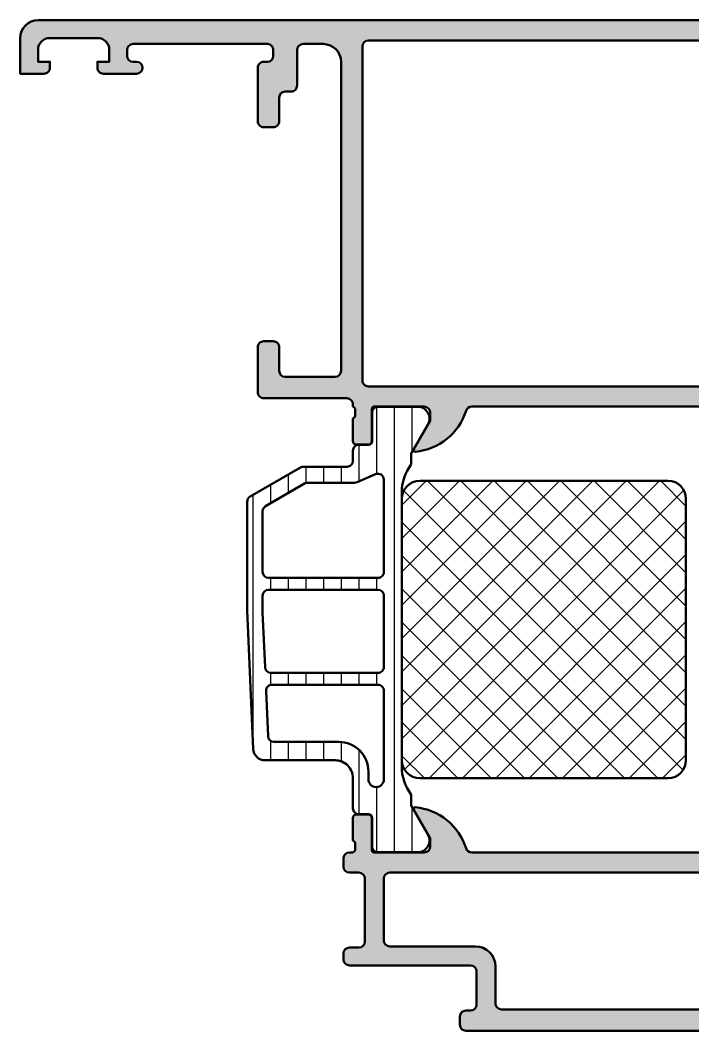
# Model space of a CAD drawing. Extents: x -30 to 73, y 0 to 85.
# Drawn here: x -30 to 26.6, y 0 to 85 of the extents above; entities that cross this region are included whole.
import ezdxf

# ---------------------------------------------------------------- set-up
doc = ezdxf.new("R2010")
doc.units = 0
for name, color, linetype, lineweight in [('0S-Alu contour', 7, 'Continuous', 50), ('0S-Alu hatch', 252, 'Continuous', 25), ('0S-Plastic contour', 254, 'Continuous', 50), ('0S-Plastic hatch', 253, 'Continuous', 25), ('0S-PT contour', 91, 'Continuous', 50), ('0S-PT hatch', 103, 'Continuous', 25)]:
    doc.layers.add(name, color=color, linetype=linetype, lineweight=lineweight)

# ---------------------------------------------------------------- blocks, each defined once
blk = doc.blocks.new('467820__588EFFDF_F673_4583_8885_4B1189F90CE8_')
at = {"layer": '0S-Alu hatch'}
h = blk.add_hatch(color=256, dxfattribs=at)
edge = h.paths.add_edge_path()
edge.add_line((49.89599783011553, 80.50272494180972), (49.29599783011552, 80.50272494180972))
edge.add_line((49.29599783011552, 80.50272494180972), (49.29599783011552, 82.00272494180972))
edge.add_arc((48.29599783011552, 82.00272494180972), 1, 0, 90)
edge.add_line((48.29599783011552, 83.00272494180972), (46.99599783011552, 83.00272494180972))
edge.add_arc((46.99599783011552, 82.00272494180972), 1, 90, 180)
edge.add_line((45.99599783011552, 82.00272494180972), (45.99599783011552, 76.00272494180972))
edge.add_arc((46.52099783011553, 75.50272494180972), 0.7250000000000041, 136.3971810272967, 223.6028189727033)
edge.add_line((45.99599783011552, 75.00272494180972), (45.99599783011552, 68.00272494180972))
edge.add_arc((46.99599783011552, 68.00272494180972), 1, 180, 270)
edge.add_line((46.99599783011552, 67.00272494180972), (48.29599783011552, 67.00272494180972))
edge.add_arc((48.29599783011552, 68.00272494180972), 1, 270, 360)
edge.add_line((49.29599783011552, 68.00272494180972), (49.29599783011552, 70.50272494180972))
edge.add_line((49.29599783011552, 70.50272494180972), (49.79599783011554, 70.50272494180972))
edge.add_ellipse((49.79599783011554, 69.50272494180973), major_axis=(-0.9999999999999857, 0), ratio=1, start_angle=180, end_angle=270.0000000000004, ccw=False)
edge.add_line((50.79599783011554, 69.50272494180972), (50.79599783011554, 64.00272494180972))
edge.add_ellipse((50.29599783011555, 64.0027249418097), major_axis=(-0.4999999999999929, 0), ratio=1, start_angle=89.9999999999992, end_angle=180, ccw=False)
edge.add_line((50.29599783011554, 63.50272494180972), (49.79599783011554, 63.50272494180972))
edge.add_ellipse((49.79599783011552, 64.00272494180972), major_axis=(-0.5, 0), ratio=1, start_angle=0, end_angle=90.00000000000159, ccw=False)
edge.add_line((49.29599783011552, 64.00272494180972), (49.29599783011553, 65.00272494180972))
edge.add_arc((48.79599783011554, 65.00272494180972), 0.5, 0, 90)
edge.add_line((48.79599783011554, 65.50272494180972), (46.49599783011552, 65.50272494180972))
edge.add_arc((46.49599783011552, 65.00272494180972), 0.5, 90, 180)
edge.add_line((45.99599783011552, 65.00272494180972), (45.99599783011552, 52.50272494180972))
edge.add_arc((46.09599783011553, 52.21988222933511), 0.2999999999999889, 109.4712206344931, 180)
edge.add_line((45.79599783011555, 52.21988222933511), (45.79599783011552, 51.78556765428435))
edge.add_arc((46.09599783011553, 51.78556765428435), 0.3000000000000043, 180, 250.5287793655078)
edge.add_line((45.99599783011552, 51.50272494180973), (45.99599783011552, 49.60272494180976))
edge.add_ellipse((45.6959978301155, 49.60272494180975), major_axis=(-0.3000000000000256, 0), ratio=1, start_angle=89.99999999999733, end_angle=180, ccw=False)
edge.add_line((45.69599783011549, 49.30272494180973), (44.70599783011556, 49.30272494180973))
edge.add_ellipse((44.70599783011555, 49.60272494180975), major_axis=(-0.3000000000000256, 0), ratio=1, start_angle=0, end_angle=90.00000000000267, ccw=False)
edge.add_line((44.40599783011552, 49.60272494180976), (44.40599783011552, 52.30272494180972))
edge.add_arc((44.20599783011552, 52.30272494180972), 0.2000000000000028, 0, 90)
edge.add_line((44.20599783011552, 52.50272494180973), (39.99599783011554, 52.50272494180972))
edge.add_arc((39.99599783011554, 52.00272494180971), 0.5, 90, 180)
edge.add_line((39.49599783011554, 52.00272494180971), (39.49599783011554, 51.30272494180973))
edge.add_line((39.49599783011554, 51.30272494180973), (40.8774932877379, 48.90990461878216))
edge.add_ellipse((40.75787804546723, 48.84084472645803), major_axis=(-0.1381197846482964, 0), ratio=1, start_angle=84.37742244920759, end_angle=209.9999999999931, ccw=False)
edge.add_ellipse((41.23422107128934, 53.67933380365755), major_axis=(-5.000000000000021, 0), ratio=1, start_angle=17.74841635607038, end_angle=84.3774224492065, ccw=False)
edge.add_arc((35.99599783011554, 52.00272494180971), 0.4999999999999926, 17.74841635607056, 90)
edge.add_line((35.99599783011554, 52.50272494180971), (7.995997830115516, 52.50272494180972))
edge.add_arc((7.995997830115516, 52.00272494180971), 0.5, 90, 162.2515836439297)
edge.add_ellipse((2.757774588941701, 53.67933380365752), major_axis=(-5.000000000000008, 0), ratio=1, start_angle=95.62257755079372, end_angle=162.2515836439301, ccw=False)
edge.add_ellipse((3.23411761476381, 48.840844726458), major_axis=(-0.1381197846483023, 0), ratio=1, start_angle=-30.000000000005286, end_angle=95.6225775507944, ccw=False)
edge.add_line((3.11450237249315, 48.90990461878216), (4.495997830115509, 51.30272494180971))
edge.add_line((4.495997830115509, 51.30272494180971), (4.495997830115509, 52.00272494180971))
edge.add_arc((3.995997830115509, 52.00272494180971), 0.5, 0, 90)
edge.add_line((3.995997830115509, 52.50272494180972), (-0.2140021698845196, 52.50272494180972))
edge.add_arc((-0.2140021698845196, 52.30272494181203), 0.1999999999976865, 90, 180)
edge.add_line((-0.4140021698822061, 52.30272494181203), (-0.4140021698846291, 49.60272494181207))
edge.add_ellipse((-0.714002169884668, 49.6027249418121), major_axis=(-0.300000000000039, 0), ratio=1, start_angle=89.99999999999989, end_angle=180, ccw=False)
edge.add_line((-0.7140021698846688, 49.30272494181206), (-1.704002169884606, 49.30272494181209))
edge.add_ellipse((-1.704002169884581, 49.60272494181214), major_axis=(-0.300000000000054, 0), ratio=1, start_angle=0, end_angle=89.99999999999528, ccw=False)
edge.add_line((-2.004002169884632, 49.60272494181213), (-2.004002169884547, 51.5027249418121))
edge.add_arc((-2.104002169884548, 51.78556765428672), 0.2999999999999999, 289.471220634491, 360)
edge.add_line((-1.804002169884548, 51.78556765428672), (-1.804002169884515, 52.21988222933747))
edge.add_arc((-2.10400216988452, 52.2198822293375), 0.3000000000000043, 0, 70.52877936534881)
edge.add_line((-2.004002169883726, 52.50272494181184), (-2.004002169884483, 52.70272494180971))
edge.add_arc((-2.504002169884483, 52.70272494180971), 0.5, 0, 90)
edge.add_line((-2.504002169884483, 53.20272494180972), (-9.504002169884455, 53.20272494180972))
edge.add_ellipse((-9.50400216988448, 53.70272494180971), major_axis=(-0.4999999999999929, 0), ratio=1, start_angle=0, end_angle=90.00000000000279, ccw=False)
edge.add_line((-10.00400216988447, 53.70272494180972), (-10.00400216988447, 57.50272494180972))
edge.add_ellipse((-9.504002169884473, 57.50272494180972), major_axis=(-0.4999999999999965, 0), ratio=1, start_angle=269.9999999999996, end_angle=360, ccw=False)
edge.add_line((-9.504002169884467, 58.00272494180972), (-8.704002169884458, 58.00272494180972))
edge.add_ellipse((-8.704002169884454, 57.50272494180972), major_axis=(-0.4999999999999929, 0), ratio=1, start_angle=180, end_angle=270.0000000000004, ccw=False)
edge.add_line((-8.204002169884458, 57.50272494180972), (-8.204002169884458, 55.50272494180972))
edge.add_arc((-7.704002169884457, 55.50272494180972), 0.5, 180, 270)
edge.add_line((-7.704002169884457, 55.00272494180972), (-3.504002169884454, 55.00272494180972))
edge.add_arc((-3.504002169884454, 55.50272494180972), 0.5, 270, 360)
edge.add_line((-3.004002169884454, 55.50272494180972), (-3.004002169884454, 81.50272494180972))
edge.add_arc((-4.504002169884454, 81.50272494180972), 1.5, 0, 90)
edge.add_line((-4.504002169884454, 83.00272494180972), (-6.204002169884464, 83.00272494180972))
edge.add_arc((-6.204002169884464, 82.50272494180972), 0.5, 90, 180)
edge.add_line((-6.704002169884464, 82.50272494180972), (-6.704002169884464, 79.50272494180972))
edge.add_ellipse((-7.204002169884459, 79.50272494180972), major_axis=(-0.4999999999999947, 0), ratio=1, start_angle=89.99999999999937, end_angle=180, ccw=False)
edge.add_line((-7.204002169884464, 79.00272494180972), (-7.704002169884457, 79.00272494180972))
edge.add_arc((-7.704002169884457, 78.50272494180972), 0.5, 90, 180)
edge.add_line((-8.204002169884458, 78.50272494180972), (-8.204002169884458, 76.50272494180972))
edge.add_ellipse((-8.704002169884454, 76.50272494180972), major_axis=(-0.4999999999999965, 0), ratio=1, start_angle=89.9999999999996, end_angle=180, ccw=False)
edge.add_line((-8.704002169884458, 76.00272494180972), (-9.504002169884467, 76.00272494180972))
edge.add_ellipse((-9.504002169884473, 76.50272494180972), major_axis=(-0.5, 0), ratio=1, start_angle=0, end_angle=90.0000000000004, ccw=False)
edge.add_line((-10.00400216988447, 76.50272494180972), (-10.00400216988447, 81.00272494180972))
edge.add_ellipse((-9.504002169884473, 81.00272494180972), major_axis=(-0.4999999999999965, 0), ratio=1, start_angle=269.9999999999996, end_angle=360, ccw=False)
edge.add_line((-9.504002169884467, 81.50272494180972), (-9.204002169884465, 81.50272494180972))
edge.add_arc((-9.204002169884465, 82.00272494180972), 0.5, 270, 360)
edge.add_line((-8.704002169884465, 82.00272494180972), (-8.704002169884472, 82.50272494180972))
edge.add_arc((-9.204002169884465, 82.50272494180972), 0.4999999999999929, 0, 90)
edge.add_line((-9.204002169884465, 83.00272494180972), (-20.50400216988447, 83.00272494180972))
edge.add_arc((-20.50400216988447, 82.50272494180972), 0.5, 90, 180)
edge.add_line((-21.00400216988447, 82.50272494180972), (-21.00400216988447, 82.00272494180972))
edge.add_arc((-20.50400216988447, 82.00272494180972), 0.5, 180, 270)
edge.add_line((-20.50400216988447, 81.50272494180972), (-20.20400216988446, 81.50272494180972))
edge.add_ellipse((-20.20400216988446, 81.00272494180972), major_axis=(-0.5, 0), ratio=1, start_angle=90, end_angle=270, ccw=False)
edge.add_line((-20.20400216988446, 80.50272494180972), (-23.00400216988447, 80.50272494180972))
edge.add_ellipse((-23.00400216988447, 81.00272494180972), major_axis=(-0.5, 0), ratio=1, start_angle=0, end_angle=90.0000000000004, ccw=False)
edge.add_line((-23.50400216988447, 81.00272494180972), (-23.50400216988447, 81.50272494180972))
edge.add_line((-23.50400216988447, 81.50272494180972), (-22.50400216988447, 81.50272494180972))
edge.add_line((-22.50400216988447, 81.50272494180972), (-22.50400216988447, 82.50272494180972))
edge.add_arc((-23.50400216988447, 82.50272494180972), 1, 0, 90)
edge.add_line((-23.50400216988447, 83.50272494180972), (-27.50400216988448, 83.50272494180972))
edge.add_arc((-27.50400216988448, 82.50272494180972), 1, 90, 180)
edge.add_line((-28.50400216988447, 82.50272494180972), (-28.50400216988447, 81.50272494180972))
edge.add_line((-28.50400216988447, 81.50272494180972), (-27.50400216988448, 81.50272494180972))
edge.add_line((-27.50400216988448, 81.50272494180972), (-27.50400216988448, 81.00272494180972))
edge.add_ellipse((-28.00400216988447, 81.00272494180972), major_axis=(-0.4999999999999965, 0), ratio=1, start_angle=89.9999999999996, end_angle=180, ccw=False)
edge.add_line((-28.00400216988447, 80.50272494180972), (-30.00400216988448, 80.50272494180972))
edge.add_line((-30.00400216988448, 80.50272494180972), (-30.00400216988448, 83.50272494180972))
edge.add_ellipse((-28.50400216988447, 83.5027249418097), major_axis=(-1.500000000000007, 0), ratio=1, start_angle=270.0000000000003, end_angle=360, ccw=False)
edge.add_line((-28.50400216988447, 85.00272494180972), (50.99599783011552, 85.00272494180972))
edge.add_line((50.99599783011552, 85.00272494180972), (50.99599783011552, 81.6027249418097))
edge.add_line((50.99599783011552, 81.6027249418097), (49.89599783011553, 80.50272494180972))
edge = h.paths.add_edge_path()
edge.add_line((43.69599783011553, 83.30272494180971), (-0.7040021698844612, 83.30272494180971))
edge.add_arc((-0.7040021698844577, 82.80272494180973), 0.5, 90.0000000000004, 180)
edge.add_line((-1.204002169884457, 82.80272494180973), (-1.204002169884457, 54.70272494180971))
edge.add_arc((-0.7040021698844577, 54.70272494180971), 0.5, 180, 270.0000000000008)
edge.add_line((-0.7040021698844507, 54.2027249418097), (43.69599783011553, 54.20272494180972))
edge.add_arc((43.69599783011553, 54.70272494180971), 0.5, 270, 360)
edge.add_line((44.19599783011553, 54.70272494180971), (44.19599783011553, 82.80272494180973))
edge.add_arc((43.69599783011553, 82.80272494180973), 0.5, 0, 90)
at = {"layer": '0S-Alu contour', "color": 7}
for points in [[(-28.50400216988447, 85.00272494180972), (50.99599783011552, 85.00272494180972), (50.99599783011552, 81.6027249418097), (49.89599783011553, 80.50272494180972)], [(-28.00400216988447, 80.50272494180972), (-30.00400216988448, 80.50272494180972), (-30.00400216988448, 83.50272494180972)], [(-23.50400216988447, 83.50272494180972), (-27.50400216988448, 83.50272494180972)], [(43.69599783011553, 83.30272494180971), (-0.7040021698844612, 83.30272494180971)], [(-28.50400216988447, 82.50272494180972), (-28.50400216988447, 81.50272494180972), (-27.50400216988448, 81.50272494180972), (-27.50400216988448, 81.00272494180972)], [(-23.50400216988447, 81.00272494180972), (-23.50400216988447, 81.50272494180972), (-22.50400216988447, 81.50272494180972), (-22.50400216988447, 82.50272494180972)], [(-21.00400216988447, 82.50272494180972), (-21.00400216988447, 82.00272494180972)], [(-9.204002169884465, 83.00272494180972), (-20.50400216988447, 83.00272494180972)], [(-8.704002169884465, 82.00272494180972), (-8.704002169884472, 82.50272494180972)], [(-6.704002169884464, 82.50272494180972), (-6.704002169884464, 79.50272494180972)], [(-4.504002169884454, 83.00272494180972), (-6.204002169884464, 83.00272494180972)], [(-1.204002169884457, 82.80272494180973), (-1.204002169884457, 54.70272494180971)], [(44.19599783011553, 54.70272494180971), (44.19599783011553, 82.80272494180973)], [(48.29599783011552, 83.00272494180972), (46.99599783011552, 83.00272494180972)], [(45.99599783011552, 82.00272494180972), (45.99599783011552, 76.00272494180972)], [(49.89599783011553, 80.50272494180972), (49.29599783011552, 80.50272494180972), (49.29599783011552, 82.00272494180972)], [(-20.50400216988447, 81.50272494180972), (-20.20400216988446, 81.50272494180972)], [(-10.00400216988447, 76.50272494180972), (-10.00400216988447, 81.00272494180972)], [(-9.504002169884467, 81.50272494180972), (-9.204002169884465, 81.50272494180972)], [(-3.004002169884454, 55.50272494180972), (-3.004002169884454, 81.50272494180972)], [(-20.20400216988446, 80.50272494180972), (-23.00400216988447, 80.50272494180972)], [(-8.204002169884458, 78.50272494180972), (-8.204002169884458, 76.50272494180972)], [(-7.204002169884464, 79.00272494180972), (-7.704002169884457, 79.00272494180972)], [(-8.704002169884458, 76.00272494180972), (-9.504002169884467, 76.00272494180972)], [(45.99599783011552, 75.00272494180972), (45.99599783011552, 68.00272494180972)], [(49.29599783011552, 68.00272494180972), (49.29599783011552, 70.50272494180972), (49.79599783011554, 70.50272494180972)], [(50.79599783011554, 69.50272494180972), (50.79599783011554, 64.00272494180972)], [(46.99599783011552, 67.00272494180972), (48.29599783011552, 67.00272494180972)], [(48.79599783011554, 65.50272494180972), (46.49599783011552, 65.50272494180972)], [(45.99599783011552, 65.00272494180972), (45.99599783011552, 52.50272494180972)], [(49.29599783011552, 64.00272494180972), (49.29599783011553, 65.00272494180972)], [(50.29599783011554, 63.50272494180972), (49.79599783011554, 63.50272494180972)], [(-9.504002169884467, 58.00272494180972), (-8.704002169884458, 58.00272494180972)], [(-10.00400216988447, 53.70272494180972), (-10.00400216988447, 57.50272494180972)], [(-8.204002169884458, 57.50272494180972), (-8.204002169884458, 55.50272494180972)], [(-7.704002169884457, 55.00272494180972), (-3.504002169884454, 55.00272494180972)], [(-0.7040021698844507, 54.2027249418097), (43.69599783011553, 54.20272494180972)], [(-2.504002169884483, 53.20272494180972), (-9.504002169884455, 53.20272494180972)], [(-2.004002169883726, 52.50272494181184), (-2.004002169884483, 52.70272494180971)], [(-1.804002169884548, 51.78556765428672), (-1.804002169884515, 52.21988222933747)], [(-0.4140021698822061, 52.30272494181203), (-0.4140021698846291, 49.60272494181207)], [(3.995997830115509, 52.50272494180972), (-0.2140021698845196, 52.50272494180972)], [(3.11450237249315, 48.90990461878216), (4.495997830115509, 51.30272494180971), (4.495997830115509, 52.00272494180971)], [(35.99599783011554, 52.50272494180971), (7.995997830115516, 52.50272494180972)], [(39.49599783011554, 52.00272494180971), (39.49599783011554, 51.30272494180973), (40.8774932877379, 48.90990461878216)], [(44.20599783011552, 52.50272494180973), (39.99599783011554, 52.50272494180972)], [(44.40599783011552, 49.60272494180976), (44.40599783011552, 52.30272494180972)], [(45.79599783011555, 52.21988222933511), (45.79599783011552, 51.78556765428435)], [(-2.004002169884632, 49.60272494181213), (-2.004002169884547, 51.5027249418121)], [(45.99599783011552, 51.50272494180973), (45.99599783011552, 49.60272494180976)], [(-0.7140021698846688, 49.30272494181206), (-1.704002169884606, 49.30272494181209)], [(45.69599783011549, 49.30272494180973), (44.70599783011556, 49.30272494180973)]]:
    blk.add_lwpolyline(points, dxfattribs=at)
at = {"layer": '0S-Alu contour', "color": 7, "extrusion": (0, 0, -1)}
for centre, radius, start, end in [((28.50400216988447, 83.5027249418097), 1.500000000000007, 0, 89.99999999999973), ((28.00400216988447, 81.00272494180972), 0.4999999999999965, 180, 270.0000000000004), ((23.00400216988447, 81.00272494180972), 0.5, 269.9999999999996, 0), ((20.20400216988446, 81.00272494180972), 0.5, 90, 270), ((9.504002169884473, 81.00272494180972), 0.4999999999999965, 0, 90.0000000000004), ((7.204002169884459, 79.50272494180972), 0.4999999999999947, 180, 270.0000000000006), ((9.504002169884473, 76.50272494180972), 0.5, 269.9999999999996, 0), ((8.704002169884454, 76.50272494180972), 0.4999999999999965, 180, 270.0000000000004), ((-49.79599783011554, 69.50272494180973), 0.9999999999999857, 89.99999999999959, 180), ((-49.79599783011552, 64.00272494180972), 0.5, 269.9999999999984, 0), ((-50.29599783011555, 64.0027249418097), 0.4999999999999929, 180, 270.0000000000008), ((9.504002169884473, 57.50272494180972), 0.4999999999999965, 0, 90.0000000000004), ((8.704002169884454, 57.50272494180972), 0.4999999999999929, 89.99999999999959, 180), ((9.50400216988448, 53.70272494180971), 0.4999999999999929, 269.9999999999972, 0), ((-2.757774588941701, 53.67933380365752), 5.000000000000008, 197.74841635607, 264.3774224492063), ((-41.23422107128934, 53.67933380365755), 5.000000000000021, 275.6225775507936, 342.2515836439296), ((1.704002169884581, 49.60272494181214), 0.300000000000054, 270.0000000000047, 0), ((0.714002169884668, 49.6027249418121), 0.300000000000039, 180, 270.0000000000001), ((-44.70599783011555, 49.60272494180975), 0.3000000000000256, 269.9999999999973, 0), ((-45.6959978301155, 49.60272494180975), 0.3000000000000256, 180, 270.0000000000027), ((-3.23411761476381, 48.840844726458), 0.1381197846483023, 264.3774224492056, 30.00000000000539), ((-40.75787804546723, 48.84084472645803), 0.1381197846482964, 150.0000000000069, 275.6225775507925)]:
    blk.add_arc(centre, radius, start, end, dxfattribs=at)
at = {"layer": '0S-Alu contour', "color": 7}
for centre, radius, start, end in [((-27.50400216988448, 82.50272494180972), 1, 90, 180), ((-23.50400216988447, 82.50272494180972), 1, 0, 90), ((-0.7040021698844577, 82.80272494180973), 0.5, 90.0000000000004, 180), ((43.69599783011553, 82.80272494180973), 0.5, 0, 90), ((-20.50400216988447, 82.50272494180972), 0.5, 90, 180), ((-9.204002169884465, 82.50272494180972), 0.4999999999999929, 0, 90), ((-6.204002169884464, 82.50272494180972), 0.5, 90, 180), ((-4.504002169884454, 81.50272494180972), 1.5, 0, 90), ((46.99599783011552, 82.00272494180972), 1, 90, 180), ((48.29599783011552, 82.00272494180972), 1, 0, 90), ((-20.50400216988447, 82.00272494180972), 0.5, 180, 270), ((-9.204002169884465, 82.00272494180972), 0.5, 270, 0), ((-7.704002169884457, 78.50272494180972), 0.5, 90, 180), ((46.52099783011553, 75.50272494180972), 0.7250000000000041, 136.3971810272967, 223.6028189727033), ((46.99599783011552, 68.00272494180972), 1, 180, 270), ((48.29599783011552, 68.00272494180972), 1, 270, 0), ((46.49599783011552, 65.00272494180972), 0.5, 90, 180), ((48.79599783011554, 65.00272494180972), 0.5, 0, 90), ((-7.704002169884457, 55.50272494180972), 0.5, 180, 270), ((-3.504002169884454, 55.50272494180972), 0.5, 270, 0), ((-0.7040021698844577, 54.70272494180971), 0.5, 180, 270.0000000000008), ((43.69599783011553, 54.70272494180971), 0.5, 270, 0), ((-2.504002169884483, 52.70272494180971), 0.5, 0, 90), ((-2.10400216988452, 52.2198822293375), 0.3000000000000043, 0, 70.52877936534881), ((-0.2140021698845196, 52.30272494181203), 0.1999999999976865, 90, 180), ((3.995997830115509, 52.00272494180971), 0.5, 0, 90), ((7.995997830115516, 52.00272494180971), 0.5, 90, 162.2515836439297), ((35.99599783011554, 52.00272494180971), 0.4999999999999926, 17.74841635607056, 90), ((39.99599783011554, 52.00272494180971), 0.5, 90, 180), ((44.20599783011552, 52.30272494180972), 0.2000000000000028, 0, 90), ((46.09599783011553, 52.21988222933511), 0.2999999999999889, 109.4712206344931, 180), ((-2.104002169884548, 51.78556765428672), 0.2999999999999999, 289.471220634491, 0), ((46.09599783011553, 51.78556765428435), 0.3000000000000043, 180, 250.5287793655078)]:
    blk.add_arc(centre, radius, start, end, dxfattribs=at)
blk = doc.blocks.new('467830__B34AE196_DD8D_4734_9538_A653610A62A3_')
at = {"layer": '0S-Alu hatch'}
h = blk.add_hatch(color=256, dxfattribs=at)
edge = h.paths.add_edge_path()
edge.add_arc((72.49593298026198, 4.502724941809717), 0.5, 0, 90)
edge.add_line((72.49593298026198, 5.002724941809717), (71.19593298026199, 5.002724941809717))
edge.add_arc((71.19593298026199, 4.502724941809717), 0.5, 90, 180)
edge.add_line((70.69593298026199, 4.502724941809717), (70.69593298026199, 4.002724941809717))
edge.add_line((70.69593298026199, 4.002724941809717), (71.695932980262, 4.002724941809717))
edge.add_line((71.695932980262, 4.002724941809717), (71.69593298026199, 2.602724941809711))
edge.add_ellipse((70.695932980262, 2.602724941809702), major_axis=(-0.9999999999999857, 0), ratio=1, start_angle=89.9999999999992, end_angle=180, ccw=False)
edge.add_line((70.69593298026199, 1.602724941809711), (66.69593298026199, 1.602724941809711))
edge.add_ellipse((66.695932980262, 2.602724941809725), major_axis=(-1.000000000000014, 0), ratio=1, start_angle=0, end_angle=89.9999999999992, ccw=False)
edge.add_line((65.69593298026199, 2.602724941809725), (65.69593298026197, 4.002724941809717))
edge.add_line((65.69593298026197, 4.002724941809717), (66.69593298026199, 4.002724941809717))
edge.add_line((66.69593298026199, 4.002724941809717), (66.69593298026199, 4.502724941809717))
edge.add_arc((66.19593298026199, 4.502724941809717), 0.5, 0, 90)
edge.add_line((66.19593298026199, 5.002724941809717), (63.39593298026199, 5.002724941809717))
edge.add_arc((63.39593298026199, 4.502724941809717), 0.5, 90, 180)
edge.add_line((62.89593298026199, 4.502724941809717), (62.89593298026199, 4.302724941809714))
edge.add_arc((63.39593298026199, 4.302724941809714), 0.5, 180, 270)
edge.add_line((63.39593298026199, 3.802724941809714), (63.89593298026198, 3.802724941809714))
edge.add_ellipse((63.89593298026199, 3.302724941809719), major_axis=(-0.4999999999999947, 0), ratio=1, start_angle=180, end_angle=270.0000000000008, ccw=False)
edge.add_line((64.39593298026199, 3.302724941809714), (64.39593298026197, 2.302724941809714))
edge.add_ellipse((63.895932980262, 2.302724941809685), major_axis=(-0.4999999999999716, 0), ratio=1, start_angle=89.9999999999983, end_angle=180, ccw=False)
edge.add_line((63.89593298026198, 1.802724941809714), (51.19593298026199, 1.802724941809714))
edge.add_line((51.19593298026199, 1.802724941809714), (45.12468593027406, 2.236385445380278))
edge.add_ellipse((45.19593298026197, 3.233844145211003), major_axis=(-0.9999999999999898, 0), ratio=1, start_angle=0, end_angle=85.914383220025, ccw=False)
edge.add_line((44.19593298026199, 3.233844145211008), (44.19593298026199, 12.80272494180971))
edge.add_ellipse((44.69593298026198, 12.80272494180971), major_axis=(-0.4999999999999929, 0), ratio=1, start_angle=269.9999999999992, end_angle=360, ccw=False)
edge.add_line((44.69593298026198, 13.30272494180971), (45.49593298026198, 13.30272494180971))
edge.add_arc((45.49593298026198, 13.80272494180971), 0.5, 270, 360)
edge.add_line((45.99593298026198, 13.80272494180971), (45.99593298026198, 15.00272494180971))
edge.add_ellipse((46.09593298026202, 15.28556765428435), major_axis=(-0.3000000000000235, 0), ratio=1, start_angle=0, end_angle=70.5287793655034, ccw=False)
edge.add_line((45.79593298026199, 15.28556765428433), (45.79593298026199, 15.7198822293351))
edge.add_ellipse((46.09593298026199, 15.71988222933511), major_axis=(-0.2999999999999971, 0), ratio=1, start_angle=289.4712206344926, end_angle=360, ccw=False)
edge.add_line((45.99593298026198, 16.00272494180973), (45.99593298026198, 17.90272494180968))
edge.add_arc((45.69593298026194, 17.90272494180968), 0.3000000000000398, 0, 90)
edge.add_line((45.69593298026194, 18.20272494180972), (44.70593298026201, 18.20272494180972))
edge.add_arc((44.70593298026201, 17.90272494180968), 0.3000000000000398, 90, 180)
edge.add_line((44.40593298026198, 17.90272494180968), (44.40593298026199, 15.20272494180972))
edge.add_ellipse((44.20593298026199, 15.20272494180971), major_axis=(-0.1999999999999957, 0), ratio=1, start_angle=90, end_angle=180, ccw=False)
edge.add_line((44.20593298026199, 15.00272494180971), (39.99593298026198, 15.00272494180971))
edge.add_ellipse((39.99593298026198, 15.50272494180971), major_axis=(-0.4999999999999965, 0), ratio=1, start_angle=0, end_angle=90.0000000000008, ccw=False)
edge.add_line((39.49593298026199, 15.50272494180972), (39.49593298026199, 16.20272494180972))
edge.add_line((39.49593298026199, 16.20272494180972), (40.87742843788435, 18.59554526483727))
edge.add_arc((40.75781319561369, 18.66460515716141), 0.1381197846482991, 329.9999999999988, 455.6225775507952)
edge.add_arc((41.23415622143579, 13.8261160799619), 5.000000000000007, 95.62257755079364, 162.2515836439299)
edge.add_ellipse((35.99593298026199, 15.50272494180971), major_axis=(-0.499999999999991, 0), ratio=1, start_angle=89.9999999999992, end_angle=162.2515836439301, ccw=False)
edge.add_line((35.99593298026198, 15.00272494180971), (7.995932980261958, 15.00272494180971))
edge.add_ellipse((7.995932980261993, 15.50272494180973), major_axis=(-0.5000000000000142, 0), ratio=1, start_angle=17.748416356071402, end_angle=89.99999999999602, ccw=False)
edge.add_arc((2.757709739088145, 13.8261160799619), 5.000000000000015, 17.74841635606999, 84.37742244920634)
edge.add_arc((3.234052764910249, 18.66460515716141), 0.1381197846483025, 84.3774224492037, 209.9999999999985)
edge.add_line((3.114437522639581, 18.59554526483727), (4.495932980261958, 16.20272494180972))
edge.add_line((4.495932980261958, 16.20272494180972), (4.495932980261958, 15.50272494180972))
edge.add_ellipse((3.995932980261957, 15.50272494180972), major_axis=(-0.5000000000000009, 0), ratio=1, start_angle=90.00000000000011, end_angle=180, ccw=False)
edge.add_line((3.995932980261958, 15.00272494180971), (-0.2140670197380352, 15.00272494180971))
edge.add_ellipse((-0.2140670197380489, 15.20272494180972), major_axis=(-0.2000000000000028, 0), ratio=1, start_angle=0, end_angle=90.00000000000392, ccw=False)
edge.add_line((-0.4140670197380523, 15.20272494180972), (-0.4140670197380381, 17.90272494180968))
edge.add_arc((-0.7140670197380778, 17.90272494180968), 0.3000000000000398, 0, 90)
edge.add_line((-0.7140670197380778, 18.20272494180972), (-1.704067019737987, 18.20272494180972))
edge.add_arc((-1.704067019737987, 17.90272494180968), 0.3000000000000398, 90, 180)
edge.add_line((-2.004067019738027, 17.90272494180968), (-2.004067019738027, 16.00272494180972))
edge.add_ellipse((-2.104067019738048, 15.71988222933509), major_axis=(-0.30000000000001, 0), ratio=1, start_angle=180, end_angle=250.5287793655057, ccw=False)
edge.add_line((-1.804067019738038, 15.7198822293351), (-1.804067019738038, 15.28556765428433))
edge.add_ellipse((-2.104067019738034, 15.28556765428433), major_axis=(-0.2999999999999963, 0), ratio=1, start_angle=109.47122063448961, end_angle=180, ccw=False)
edge.add_line((-2.004067019738041, 15.00272494180971), (-2.304067019738024, 15.00272494180971))
edge.add_arc((-2.304067019738024, 14.50272494180971), 0.5, 90, 180)
edge.add_line((-2.804067019738024, 14.50272494180971), (-2.804067019738024, 13.80272494180971))
edge.add_arc((-2.304067019738024, 13.80272494180971), 0.5, 180, 270)
edge.add_line((-2.304067019738024, 13.30272494180971), (-1.504067019738027, 13.30272494180971))
edge.add_ellipse((-1.504067019738028, 12.80272494180971), major_axis=(-0.5000000000000018, 0), ratio=1, start_angle=180, end_angle=269.99999999999983, ccw=False)
edge.add_line((-1.004067019738027, 12.80272494180971), (-1.004067019738027, 7.502724941809717))
edge.add_ellipse((-1.504067019738027, 7.502724941809717), major_axis=(-0.4999999999999999, 0), ratio=1, start_angle=90, end_angle=180, ccw=False)
edge.add_line((-1.504067019738027, 7.002724941809717), (-2.304067019738024, 7.002724941809717))
edge.add_arc((-2.304067019738024, 6.502724941809717), 0.5, 90, 180)
edge.add_line((-2.804067019738024, 6.502724941809717), (-2.804067019738024, 6.002724941809717))
edge.add_arc((-2.304067019738024, 6.002724941809717), 0.5, 180, 270)
edge.add_line((-2.304067019738024, 5.502724941809717), (7.895932980261978, 5.502724941809717))
edge.add_ellipse((7.895932980261977, 5.002724941809716), major_axis=(-0.5000000000000009, 0), ratio=1, start_angle=180, end_angle=269.9999999999999, ccw=False)
edge.add_line((8.395932980261978, 5.002724941809717), (8.395932980261978, 2.202724941809705))
edge.add_ellipse((7.895932980261977, 2.202724941809707), major_axis=(-0.5000000000000009, 0), ratio=1, start_angle=90.00000000000011, end_angle=180, ccw=False)
edge.add_line((7.895932980261978, 1.702724941809705), (7.495932980261986, 1.702724941809705))
edge.add_arc((7.495932980261986, 1.202724941809705), 0.5, 90, 180)
edge.add_line((6.995932980261986, 1.202724941809705), (6.995932980261986, 0.502724941809717))
edge.add_arc((7.495932980261986, 0.502724941809717), 0.5, 180, 270)
edge.add_line((7.495932980261986, 0.0027249418097171), (72.49593298026198, 0.0027249418097171))
edge.add_arc((72.49593298026198, 0.502724941809717), 0.5, 270, 360)
edge.add_line((72.99593298026198, 0.502724941809717), (72.99593298026198, 4.502724941809717))
edge = h.paths.add_edge_path()
edge.add_line((8.295932980261984, 7.102724941809711), (1.095932980261981, 7.102724941809711))
edge.add_ellipse((1.095932980261981, 7.602724941809711), major_axis=(-0.5, 0), ratio=1, start_angle=0, end_angle=90, ccw=False)
edge.add_line((0.5959329802619813, 7.602724941809711), (0.5959329802619813, 12.80272494180971))
edge.add_ellipse((1.095932980261981, 12.80272494180971), major_axis=(-0.5, 0), ratio=1, start_angle=270, end_angle=360, ccw=False)
edge.add_line((1.095932980261981, 13.30272494180971), (42.09593298026198, 13.30272494180971))
edge.add_ellipse((42.09593298026198, 12.80272494180971), major_axis=(-0.5, 0), ratio=1, start_angle=180, end_angle=269.9999999999992, ccw=False)
edge.add_line((42.59593298026198, 12.80272494180971), (42.59593298026198, 2.302724941809714))
edge.add_ellipse((42.09593298026198, 2.302724941809714), major_axis=(-0.5, 0), ratio=1, start_angle=90.00000000000159, end_angle=180, ccw=False)
edge.add_line((42.09593298026199, 1.802724941809714), (10.49593298026198, 1.802724941809714))
edge.add_ellipse((10.49593298026198, 2.302724941809714), major_axis=(-0.5, 0), ratio=1, start_angle=0, end_angle=90, ccw=False)
edge.add_line((9.99593298026198, 2.302724941809714), (9.99593298026198, 5.402724941809708))
edge.add_arc((8.295932980261984, 5.402724941809708), 1.699999999999995, 0, 90)
at = {"layer": '0S-Alu contour', "color": 7}
for points in [[(-2.004067019738027, 17.90272494180968), (-2.004067019738027, 16.00272494180972)], [(-0.7140670197380778, 18.20272494180972), (-1.704067019737987, 18.20272494180972)], [(-0.4140670197380523, 15.20272494180972), (-0.4140670197380381, 17.90272494180968)], [(3.114437522639581, 18.59554526483727), (4.495932980261958, 16.20272494180972), (4.495932980261958, 15.50272494180972)], [(39.49593298026199, 15.50272494180972), (39.49593298026199, 16.20272494180972), (40.87742843788435, 18.59554526483727)], [(44.40593298026198, 17.90272494180968), (44.40593298026199, 15.20272494180972)], [(45.69593298026194, 18.20272494180972), (44.70593298026201, 18.20272494180972)], [(45.99593298026198, 16.00272494180973), (45.99593298026198, 17.90272494180968)], [(-1.804067019738038, 15.7198822293351), (-1.804067019738038, 15.28556765428433)], [(45.79593298026199, 15.28556765428433), (45.79593298026199, 15.7198822293351)], [(-2.804067019738024, 14.50272494180971), (-2.804067019738024, 13.80272494180971)], [(-2.004067019738041, 15.00272494180971), (-2.304067019738024, 15.00272494180971)], [(3.995932980261958, 15.00272494180971), (-0.2140670197380352, 15.00272494180971)], [(35.99593298026198, 15.00272494180971), (7.995932980261958, 15.00272494180971)], [(44.20593298026199, 15.00272494180971), (39.99593298026198, 15.00272494180971)], [(45.99593298026198, 13.80272494180971), (45.99593298026198, 15.00272494180971)], [(-2.304067019738024, 13.30272494180971), (-1.504067019738027, 13.30272494180971)], [(-1.004067019738027, 12.80272494180971), (-1.004067019738027, 7.502724941809717)], [(0.5959329802619813, 7.602724941809711), (0.5959329802619813, 12.80272494180971)], [(1.095932980261981, 13.30272494180971), (42.09593298026198, 13.30272494180971)], [(42.59593298026198, 12.80272494180971), (42.59593298026198, 2.302724941809714)], [(44.19593298026199, 3.233844145211008), (44.19593298026199, 12.80272494180971)], [(44.69593298026198, 13.30272494180971), (45.49593298026198, 13.30272494180971)], [(-1.504067019738027, 7.002724941809717), (-2.304067019738024, 7.002724941809717)], [(8.295932980261984, 7.102724941809711), (1.095932980261981, 7.102724941809711)], [(-2.804067019738024, 6.502724941809717), (-2.804067019738024, 6.002724941809717)], [(-2.304067019738024, 5.502724941809717), (7.895932980261978, 5.502724941809717)], [(9.99593298026198, 2.302724941809714), (9.99593298026198, 5.402724941809708)], [(8.395932980261978, 5.002724941809717), (8.395932980261978, 2.202724941809705)], [(62.89593298026199, 4.502724941809717), (62.89593298026199, 4.302724941809714)], [(66.19593298026199, 5.002724941809717), (63.39593298026199, 5.002724941809717)], [(65.69593298026199, 2.602724941809725), (65.69593298026197, 4.002724941809717), (66.69593298026199, 4.002724941809717), (66.69593298026199, 4.502724941809717)], [(70.69593298026199, 4.502724941809717), (70.69593298026199, 4.002724941809717), (71.695932980262, 4.002724941809717), (71.69593298026199, 2.602724941809711)], [(72.49593298026198, 5.002724941809717), (71.19593298026199, 5.002724941809717)], [(72.99593298026198, 0.502724941809717), (72.99593298026198, 4.502724941809717)], [(63.39593298026199, 3.802724941809714), (63.89593298026198, 3.802724941809714)], [(64.39593298026199, 3.302724941809714), (64.39593298026197, 2.302724941809714)], [(7.895932980261978, 1.702724941809705), (7.495932980261986, 1.702724941809705)], [(42.09593298026199, 1.802724941809714), (10.49593298026198, 1.802724941809714)], [(63.89593298026198, 1.802724941809714), (51.19593298026199, 1.802724941809714), (45.12468593027406, 2.236385445380278)], [(6.995932980261986, 1.202724941809705), (6.995932980261986, 0.502724941809717)], [(70.69593298026199, 1.602724941809711), (66.69593298026199, 1.602724941809711)], [(7.495932980261986, 0.0027249418097171), (72.49593298026198, 0.0027249418097171)]]:
    blk.add_lwpolyline(points, dxfattribs=at)
for centre, radius, start, end in [((3.234052764910249, 18.66460515716141), 0.1381197846483025, 84.3774224492037, 209.9999999999985), ((2.757709739088145, 13.8261160799619), 5.000000000000015, 17.74841635606999, 84.37742244920634), ((41.23415622143579, 13.8261160799619), 5.000000000000007, 95.62257755079364, 162.2515836439299), ((40.75781319561369, 18.66460515716141), 0.1381197846482991, 329.9999999999988, 95.62257755079526), ((-1.704067019737987, 17.90272494180968), 0.3000000000000398, 90, 180), ((-0.7140670197380778, 17.90272494180968), 0.3000000000000398, 0, 90), ((44.70593298026201, 17.90272494180968), 0.3000000000000398, 90, 180), ((45.69593298026194, 17.90272494180968), 0.3000000000000398, 0, 90), ((-2.304067019738024, 14.50272494180971), 0.5, 90, 180), ((-2.304067019738024, 13.80272494180971), 0.5, 180, 270), ((45.49593298026198, 13.80272494180971), 0.5, 270, 0), ((-2.304067019738024, 6.502724941809717), 0.5, 90, 180), ((8.295932980261984, 5.402724941809708), 1.699999999999995, 0, 90), ((-2.304067019738024, 6.002724941809717), 0.5, 180, 270), ((63.39593298026199, 4.502724941809717), 0.5, 90, 180), ((63.39593298026199, 4.302724941809714), 0.5, 180, 270), ((66.19593298026199, 4.502724941809717), 0.5, 0, 90), ((71.19593298026199, 4.502724941809717), 0.5, 90, 180), ((72.49593298026198, 4.502724941809717), 0.5, 0, 90), ((7.495932980261986, 1.202724941809705), 0.5, 90, 180), ((7.495932980261986, 0.502724941809717), 0.5, 180, 270), ((72.49593298026198, 0.502724941809717), 0.5, 270, 0)]:
    blk.add_arc(centre, radius, start, end, dxfattribs=at)
at = {"layer": '0S-Alu contour', "color": 7, "extrusion": (0, 0, -1)}
for centre, radius, start, end in [((2.104067019738048, 15.71988222933509), 0.30000000000001, 109.4712206344943, 180), ((-3.995932980261957, 15.50272494180972), 0.5000000000000009, 180, 269.9999999999999), ((-7.995932980261993, 15.50272494180973), 0.5000000000000142, 270.000000000004, 342.2515836439286), ((-35.99593298026199, 15.50272494180971), 0.499999999999991, 197.74841635607, 270.0000000000008), ((-39.99593298026198, 15.50272494180971), 0.4999999999999965, 269.9999999999992, 0), ((-46.09593298026199, 15.71988222933511), 0.2999999999999971, 0, 70.5287793655074), ((2.104067019738034, 15.28556765428433), 0.2999999999999963, 180, 250.5287793655104), ((0.2140670197380489, 15.20272494180972), 0.2000000000000028, 269.9999999999961, 0), ((-44.20593298026199, 15.20272494180971), 0.1999999999999957, 180, 270), ((-46.09593298026202, 15.28556765428435), 0.3000000000000235, 289.4712206344966, 0), ((1.504067019738028, 12.80272494180971), 0.5000000000000018, 90.00000000000018, 180), ((-1.095932980261981, 12.80272494180971), 0.5, 0, 90), ((-42.09593298026198, 12.80272494180971), 0.5, 90.00000000000081, 180), ((-44.69593298026198, 12.80272494180971), 0.4999999999999929, 0, 90.00000000000081), ((1.504067019738027, 7.502724941809717), 0.4999999999999999, 180, 270), ((-1.095932980261981, 7.602724941809711), 0.5, 270, 0), ((-7.895932980261977, 5.002724941809716), 0.5000000000000009, 90.0000000000001, 180), ((-63.89593298026199, 3.302724941809719), 0.4999999999999947, 89.9999999999992, 180), ((-45.19593298026197, 3.233844145211003), 0.9999999999999898, 274.085616779975, 0), ((-66.695932980262, 2.602724941809725), 1.000000000000014, 270.0000000000008, 0), ((-70.695932980262, 2.602724941809702), 0.9999999999999857, 180, 270.0000000000008), ((-7.895932980261977, 2.202724941809707), 0.5000000000000009, 180, 269.9999999999999), ((-10.49593298026198, 2.302724941809714), 0.5, 270, 0), ((-42.09593298026198, 2.302724941809714), 0.5, 180, 269.9999999999984), ((-63.895932980262, 2.302724941809685), 0.4999999999999716, 180, 270.0000000000017)]:
    blk.add_arc(centre, radius, start, end, dxfattribs=at)
blk = doc.blocks.new('466930__B6BC13CE_167E_46E8_B746_E09385E09F74_')
at = {"layer": '0S-PT hatch'}
h = blk.add_hatch(dxfattribs=at)
h.set_pattern_fill('ANSI37', color=256, scale=0.625, angle=90, style=0)
h.set_pattern_definition([(135, (0, 0), (-1.403165018917055, -1.403165018917055), []), (225, (0, 0), (1.403165018917055, -1.403165018917055), [])])
edge = h.paths.add_edge_path()
edge.add_line((24.51838872555883, 46.25270642929672), (3.618356300632068, 46.25270642929672))
edge.add_arc((3.618357861957983, 44.7527048679713), 1.500001561326231, 90.00005963819484, 179.9999403579371)
edge.add_line((2.118356300632564, 44.75270642939848), (2.118356300632562, 22.75270642929672))
edge.add_arc((3.618356818030905, 22.75270694669507), 1.500000517398432, 180.0000197662889, 269.999980236827)
edge.add_line((3.618356300632066, 21.25270642929673), (24.51838872555883, 21.25270642929672))
edge.add_arc((24.51838605032449, 22.75270910453107), 1.500002675236727, 270.0001021862424, 359.999897814315)
edge.add_line((26.01838872555883, 22.75270642931132), (26.01838872555883, 44.75270642929672))
edge.add_arc((24.51838500611668, 44.75270270985457), 1.500003719446763, 0.0001420731681082, 89.99985792812735)
at = {"layer": '0S-PT contour', "color": 7}
for points in [[(24.51838872555883, 46.25270642929672), (3.618356300632068, 46.25270642929672)], [(2.118356300632564, 44.75270642939848), (2.118356300632562, 22.75270642929672)], [(26.01838872555883, 22.75270642931132), (26.01838872555883, 44.75270642929672)], [(3.618356300632066, 21.25270642929673), (24.51838872555883, 21.25270642929672)]]:
    blk.add_lwpolyline(points, dxfattribs=at)
for centre, radius, start, end in [((3.618357861957983, 44.7527048679713), 1.500001561326231, 90.00005963819484, 179.9999403579371), ((24.51838500611668, 44.75270270985457), 1.500003719446763, 0.0001420731681082, 89.99985792812735), ((3.618356818030905, 22.75270694669507), 1.500000517398432, 180.0000197662889, 269.999980236827), ((24.51838605032449, 22.75270910453107), 1.500002675236727, 270.0001021862424, 359.999897814315)]:
    blk.add_arc(centre, radius, start, end, dxfattribs=at)
blk = doc.blocks.new('244385__6285D23B_5C5E_4F58_953E_4033257227DF___22A7B22B_D9B5_4124_8BD1_024FD4CB97E5_')
at = {"layer": '0S-Plastic hatch'}
h = blk.add_hatch(dxfattribs=at)
h.set_pattern_fill('ANSI31', color=256, scale=0.4680000000000001, angle=45, style=0)
h.set_pattern_definition([(90, (0, 0), (-1.4859, 0), [])])
edge = h.paths.add_edge_path()
edge.add_line((-6.417185549496409, 47.38384843248477), (-10.65169911086642, 44.93884835428689))
edge.add_arc((-10.4016643369433, 44.50585573099046), 0.4999999999999061, 120.0046013551544, 180)
edge.add_line((-10.90166433694321, 44.50585573099046), (-10.9016643369432, 35.36547668607339))
edge.add_arc((-10.40166433694905, 35.36547668607339), 0.4999999999941452, 180, 182.4989441425431)
edge.add_line((-10.90118884956247, 35.34367619771944), (-10.39350871850523, 23.71097027331767))
edge.add_arc((-9.39445969326674, 23.75457125002608), 0.9999999999999605, 182.4989441425417, 269.9999982466169)
edge.add_line((-9.394459723869048, 22.75457125002612), (-3.503922883065456, 22.75457106976165))
edge.add_ellipse((-3.503922928969032, 21.25457106976165), major_axis=(-1.5, 0), ratio=1, start_angle=179.9951434523418, end_angle=269.99999824661256, ccw=False)
edge.add_line((-2.003922934357577, 21.25444392564143), (-2.004138374104391, 18.71276432318342))
edge.add_arc((-1.504138375900573, 18.71272194180974), 0.4999999999999999, 179.9951434523416, 269.999999999999)
edge.add_line((-1.504138375900582, 18.21272194180975), (-0.6912693676430663, 18.21272194180973))
edge.add_ellipse((-0.6912693676430918, 17.91272194180975), major_axis=(-0.2999999999999758, 0), ratio=1, start_angle=179.9920752627074, end_angle=269.9999999999951, ccw=False)
edge.add_line((-0.3912693705126795, 17.91268044798246), (-0.3916013054140492, 15.51279409818836))
edge.add_arc((0.1083986898033533, 15.5127249418097), 0.5000000000000073, 179.9920752627072, 269.9999999999989)
edge.add_line((0.1083986898033442, 15.0127249418097), (3.435437441545808, 15.01272494180973))
edge.add_arc((3.435437441545799, 16.01272494180973), 1.000000000000014, 270.0000000000005, 389.999996599346)
edge.add_line((4.301462875006553, 16.51272489040887), (2.898335663056791, 18.94301284410547))
edge.add_line((2.898335663056791, 18.94301284410547), (2.898335663056794, 19.85457407589388))
edge.add_ellipse((6.098356300632088, 22.25454655888039), major_axis=(-4.000000000000025, 0), ratio=1, start_angle=0, end_angle=36.86940495720188, ccw=False)
edge.add_line((2.098356300632065, 22.25454655888038), (2.098356300632069, 45.25086629971307))
edge.add_ellipse((6.098356300632069, 45.25086629971305), major_axis=(-4, 0), ratio=1, start_angle=323.130595042798, end_angle=360, ccw=False)
edge.add_line((2.898335663056805, 47.65083878269955), (2.898335663056794, 48.56243703951396))
edge.add_line((2.898335663056794, 48.56243703951396), (4.301462875006578, 50.99272499321056))
edge.add_arc((3.435437441545824, 51.49272494180969), 1.000000000000011, 330.000003400654, 449.9999999999994)
edge.add_line((3.435437441545833, 52.49272494180971), (0.1083986898032894, 52.49272494180972))
edge.add_arc((0.1083986898033125, 51.99272494180973), 0.5, 90.00000000000261, 180.0079247372927)
edge.add_line((-0.3916013054140828, 51.99265578543089), (-0.3912693705127168, 49.59276943563685))
edge.add_ellipse((-0.6912693676431299, 49.59272794180971), major_axis=(-0.2999999999999759, 0), ratio=1, start_angle=90.00000000000023, end_angle=180.0079247372928, ccw=False)
edge.add_line((-0.6912693676431286, 49.29272794180973), (-1.501831535614268, 49.29272794180971))
edge.add_arc((-1.501831535614268, 48.79272794180971), 0.5, 90, 180.0085823333159)
edge.add_line((-2.001831530005009, 48.79265304682306), (-2.001705445428752, 47.95091062557914))
edge.add_ellipse((-2.501705439819488, 47.95083573059248), major_axis=(-0.4999999999999945, 0), ratio=1, start_angle=89.9999999999992, end_angle=180.0085823333159, ccw=False)
edge.add_line((-2.501705439819495, 47.45083573059249), (-6.167185549496405, 47.45083573059254))
edge.add_arc((-6.167185549496419, 46.95083573059254), 0.5, 89.99999999999837, 119.9999999999986)
edge = h.paths.add_edge_path()
edge.add_line((-1.660738393486505, 46.14095555634214), (-0.1015020684102996, 46.81893126287667))
edge.add_ellipse((0.0978725790514368, 46.36040127481758), major_axis=(-0.4999999999999539, 0), ratio=1, start_angle=180, end_angle=293.5000141198463, ccw=False)
edge.add_line((0.5978725790513906, 46.36040127481758), (0.5978725790513835, 38.60271883759556))
edge.add_ellipse((0.0978725790513835, 38.60271883759557), major_axis=(-0.5, 0), ratio=1, start_angle=89.9999999999992, end_angle=180, ccw=False)
edge.add_line((0.0978725790513763, 38.10271883759558), (-9.101830584940117, 38.10271883759559))
edge.add_ellipse((-9.101830584940078, 38.60271883759557), major_axis=(-0.4999999999999858, 0), ratio=1, start_angle=0, end_angle=89.99999999999551, ccw=False)
edge.add_line((-9.601830584940064, 38.60271883759557), (-9.601830584940114, 43.70417027115434))
edge.add_ellipse((-9.10183058494001, 43.70417027115427), major_axis=(-0.5000000000001088, 0), ratio=1, start_angle=300.0018250655855, end_angle=360, ccw=False)
edge.add_line((-9.35184437774156, 44.13717500947602), (-6.069303503764079, 46.0324902827228))
edge.add_ellipse((-5.819289710962383, 45.59948554440127), major_axis=(-0.4999999999999858, 0), ratio=1, start_angle=270.00000000001995, end_angle=300.001825065613, ccw=False)
edge.add_line((-5.819289710962557, 46.09948554440125), (-1.86011304094837, 46.09948554440122))
edge.add_arc((-1.860113040948387, 46.59948554440141), 0.500000000000199, 270.0000000000021, 293.5000141198525)
edge = h.paths.add_edge_path()
edge.add_ellipse((0.0979594493431009, 28.60271883759559), major_axis=(-0.499999999999999, 0), ratio=1, start_angle=179.9988937056871, end_angle=269.99999999999955, ccw=False)
edge.add_line((0.5979594492498955, 28.60270918335646), (0.5978156012561442, 21.15271883759557))
edge.add_ellipse((-0.0521843988650233, 21.15271883759557), major_axis=(-0.6500000001211675, 0), ratio=1, start_angle=0, end_angle=180, ccw=False)
edge.add_line((-0.7021843989861907, 21.15271883759557), (-0.7016884209486545, 21.8023988377107))
edge.add_arc((-3.201688420948659, 21.80239883771069), 2.500000000000005, 0, 90.000536575947)
edge.add_line((-3.201711833491064, 24.30239883760106), (-8.647499767808743, 24.30234783770466))
edge.add_ellipse((-8.647504450317179, 24.8023478376828), major_axis=(-0.5000000000000588, 0), ratio=1, start_angle=2.499998777617293, end_angle=90.0005365759418, ccw=False)
edge.add_line((-9.147028561573467, 24.78053815465728), (-9.312956261598021, 28.58090915457008))
edge.add_ellipse((-8.813432150341791, 28.60271883759562), major_axis=(-0.5, 0), ratio=1, start_angle=-90, end_angle=2.4999987776192825, ccw=False)
edge.add_line((-8.813432150341791, 29.10271883759562), (0.0979594493431044, 29.10271883759559))
edge = h.paths.add_edge_path()
edge.add_ellipse((0.0978783615267283, 36.6028524734139), major_axis=(-0.500000000000065, 0), ratio=1, start_angle=180.0006626262622, end_angle=270.00000000000057, ccw=False)
edge.add_line((0.5978783614933559, 36.6028582559189), (0.597955302857077, 30.60272466636914))
edge.add_ellipse((0.0979553028910374, 30.6027188375956), major_axis=(-0.5000000000000142, 0), ratio=1, start_angle=90.0000000000004, end_angle=180.0006679282465, ccw=False)
edge.add_line((0.097955302891041, 30.10271883759559), (-8.900753993408369, 30.10271883759559))
edge.add_ellipse((-8.900753993408372, 30.60271883759559), major_axis=(-0.4999999999999992, 0), ratio=1, start_angle=2.4999987776192825, end_angle=90.0000000000004, ccw=False)
edge.add_line((-9.4002781046646, 30.58090915457005), (-9.60183058494006, 35.19722216852784))
edge.add_line((-9.60183058494006, 35.19722216852784), (-9.60183058494006, 36.60285247341399))
edge.add_ellipse((-9.101830584940032, 36.60285247341399), major_axis=(-0.5000000000000285, 0), ratio=1, start_angle=270.00000000000324, end_angle=360, ccw=False)
edge.add_line((-9.10183058494006, 37.10285247341402), (0.0978783615267229, 37.10285247341397))
at = {"layer": '0S-Alu contour', "color": 7}
for points in [[(-1.660738393486505, 46.14095555634214), (-0.1015020684102996, 46.81893126287667)], [(-9.35184437774156, 44.13717500947602), (-6.069303503764079, 46.0324902827228)], [(-5.819289710962557, 46.09948554440125), (-1.86011304094837, 46.09948554440122)], [(0.5978725790513906, 46.36040127481758), (0.5978725790513835, 38.60271883759556)], [(-9.601830584940064, 38.60271883759557), (-9.601830584940114, 43.70417027115434)], [(0.0978725790513763, 38.10271883759558), (-9.101830584940117, 38.10271883759559)], [(-9.4002781046646, 30.58090915457005), (-9.60183058494006, 35.19722216852784), (-9.60183058494006, 36.60285247341399)], [(-9.10183058494006, 37.10285247341402), (0.0978783615267231, 37.10285247341397)], [(0.5978783614933559, 36.6028582559189), (0.597955302857077, 30.60272466636914)], [(0.097955302891041, 30.10271883759559), (-8.900753993408369, 30.10271883759559)], [(-8.813432150341791, 29.10271883759562), (0.0979594493431046, 29.10271883759559)], [(-9.147028561573467, 24.78053815465728), (-9.312956261598021, 28.58090915457008)], [(0.5979594492498955, 28.60270918335646), (0.5978156012561442, 21.15271883759557)], [(-3.201711833491064, 24.30239883760106), (-8.647499767808743, 24.30234783770466)], [(-0.7021843989861907, 21.15271883759557), (-0.7016884209486545, 21.8023988377107)]]:
    blk.add_lwpolyline(points, dxfattribs=at)
at = {"layer": '0S-Alu contour', "color": 7, "extrusion": (0, 0, -1)}
for centre, radius, start, end in [((-0.0978725790514368, 46.36040127481758), 0.4999999999999539, 66.4999858801537, 180), ((5.819289710962383, 45.59948554440127), 0.4999999999999858, 59.99817493438703, 89.99999999998005), ((9.10183058494001, 43.70417027115427), 0.5000000000001088, 0, 59.99817493441453), ((9.101830584940078, 38.60271883759557), 0.4999999999999858, 270.0000000000045, 0), ((-0.0978725790513835, 38.60271883759557), 0.5, 180, 270.0000000000008), ((9.101830584940032, 36.60285247341399), 0.5000000000000285, 0, 89.99999999999675), ((-0.0978783615267283, 36.6028524734139), 0.500000000000065, 89.9999999999994, 179.9993373737378), ((-0.0979553028910374, 30.6027188375956), 0.5000000000000142, 179.9993320717535, 269.9999999999996), ((8.900753993408372, 30.60271883759559), 0.4999999999999992, 269.9999999999996, 357.5000012223807), ((8.813432150341791, 28.60271883759562), 0.5, 357.5000012223807, 90), ((-0.0979594493431009, 28.60271883759559), 0.499999999999999, 90.00000000000044, 180.0011062943129), ((8.647504450317179, 24.8023478376828), 0.5000000000000588, 269.9994634240582, 357.5000012223827), ((0.0521843988650233, 21.15271883759557), 0.6500000001211675, 180, 0)]:
    blk.add_arc(centre, radius, start, end, dxfattribs=at)
at = {"layer": '0S-Alu contour', "color": 7}
for centre, radius, start, end in [((-1.860113040948387, 46.59948554440141), 0.500000000000199, 270.0000000000021, 293.5000141198525), ((-3.201688420948659, 21.80239883771069), 2.500000000000005, 0, 90.000536575947)]:
    blk.add_arc(centre, radius, start, end, dxfattribs=at)
at = {"layer": '0S-Plastic contour', "color": 7}
for points in [[(-0.3916013054140828, 51.99265578543089), (-0.3912693705127168, 49.59276943563685)], [(3.435437441545833, 52.49272494180971), (0.1083986898032894, 52.49272494180972)], [(2.898335663056805, 47.65083878269955), (2.898335663056794, 48.56243703951396), (4.301462875006578, 50.99272499321056)], [(-2.001831530005009, 48.79265304682306), (-2.001705445428752, 47.95091062557914)], [(-0.6912693676431286, 49.29272794180973), (-1.501831535614268, 49.29272794180971)], [(-6.417185549496409, 47.38384843248477), (-10.65169911086642, 44.93884835428689)], [(-2.501705439819495, 47.45083573059249), (-6.167185549496405, 47.45083573059254)], [(2.098356300632065, 22.25454655888038), (2.098356300632069, 45.25086629971307)], [(-10.90166433694321, 44.50585573099046), (-10.9016643369432, 35.36547668607339)], [(-10.90118884956247, 35.34367619771944), (-10.39350871850523, 23.71097027331767)], [(-9.394459723869048, 22.75457125002612), (-3.503922883065456, 22.75457106976165)], [(-2.003922934357577, 21.25444392564143), (-2.004138374104391, 18.71276432318342)], [(4.301462875006553, 16.51272489040887), (2.898335663056791, 18.94301284410547), (2.898335663056794, 19.85457407589388)], [(-1.504138375900582, 18.21272194180975), (-0.6912693676430663, 18.21272194180973)], [(-0.3912693705126795, 17.91268044798246), (-0.3916013054140492, 15.51279409818836)], [(0.1083986898033442, 15.0127249418097), (3.435437441545808, 15.01272494180973)]]:
    blk.add_lwpolyline(points, dxfattribs=at)
for centre, radius, start, end in [((0.1083986898033125, 51.99272494180973), 0.5, 90.00000000000261, 180.0079247372927), ((3.435437441545824, 51.49272494180969), 1.000000000000011, 330.000003400654, 89.99999999999947), ((-1.501831535614268, 48.79272794180971), 0.5, 90, 180.0085823333159), ((-6.167185549496419, 46.95083573059254), 0.5, 89.99999999999837, 119.9999999999986), ((-10.4016643369433, 44.50585573099046), 0.4999999999999061, 120.0046013551544, 180), ((-10.40166433694905, 35.36547668607339), 0.4999999999941452, 180, 182.4989441425431), ((-9.39445969326674, 23.75457125002608), 0.9999999999999605, 182.4989441425417, 269.9999982466169), ((-1.504138375900573, 18.71272194180974), 0.4999999999999999, 179.9951434523416, 269.999999999999), ((3.435437441545799, 16.01272494180973), 1.000000000000014, 270.0000000000005, 29.99999659934602), ((0.1083986898033533, 15.5127249418097), 0.5000000000000073, 179.9920752627072, 269.9999999999989)]:
    blk.add_arc(centre, radius, start, end, dxfattribs=at)
at = {"layer": '0S-Plastic contour', "color": 7, "extrusion": (0, 0, -1)}
for centre, radius, start, end in [((0.6912693676431299, 49.59272794180971), 0.2999999999999759, 179.9920752627072, 269.9999999999998), ((2.501705439819488, 47.95083573059248), 0.4999999999999945, 179.9914176666841, 270.0000000000009), ((-6.098356300632069, 45.25086629971305), 4, 0, 36.869404957202), ((3.503922928969032, 21.25457106976165), 1.5, 90.00000175338747, 180.0048565476583), ((-6.098356300632088, 22.25454655888039), 4.000000000000025, 323.1305950427981, 0), ((0.6912693676430918, 17.91272194180975), 0.2999999999999758, 90.00000000000486, 180.0079247372927)]:
    blk.add_arc(centre, radius, start, end, dxfattribs=at)
blk = doc.blocks.new('466930__736AAF3F_936C_4DEB_B00A_A44AFE7C5292_')
at = {"layer": '0S-Alu contour', "color": 7}
for name in ['467820__588EFFDF_F673_4583_8885_4B1189F90CE8_', '467830__B34AE196_DD8D_4734_9538_A653610A62A3_']:
    blk.add_blockref(name, (0, 0), dxfattribs=at)
at = {"layer": '0S-Plastic contour', "color": 7}
blk.add_blockref('244385__6285D23B_5C5E_4F58_953E_4033257227DF___22A7B22B_D9B5_4124_8BD1_024FD4CB97E5_', (0, 0), dxfattribs=at)
at = {"layer": '0S-PT contour', "color": 7}
blk.add_blockref('466930__B6BC13CE_167E_46E8_B746_E09385E09F74_', (0, 0), dxfattribs=at)

msp = doc.modelspace()

# ---------------------------------------------------------------- block references
at = {"layer": '0S-Alu contour', "color": 7}
msp.add_blockref('466930__736AAF3F_936C_4DEB_B00A_A44AFE7C5292_', (0, 0), dxfattribs=at)

doc.saveas('drawing.dxf')
